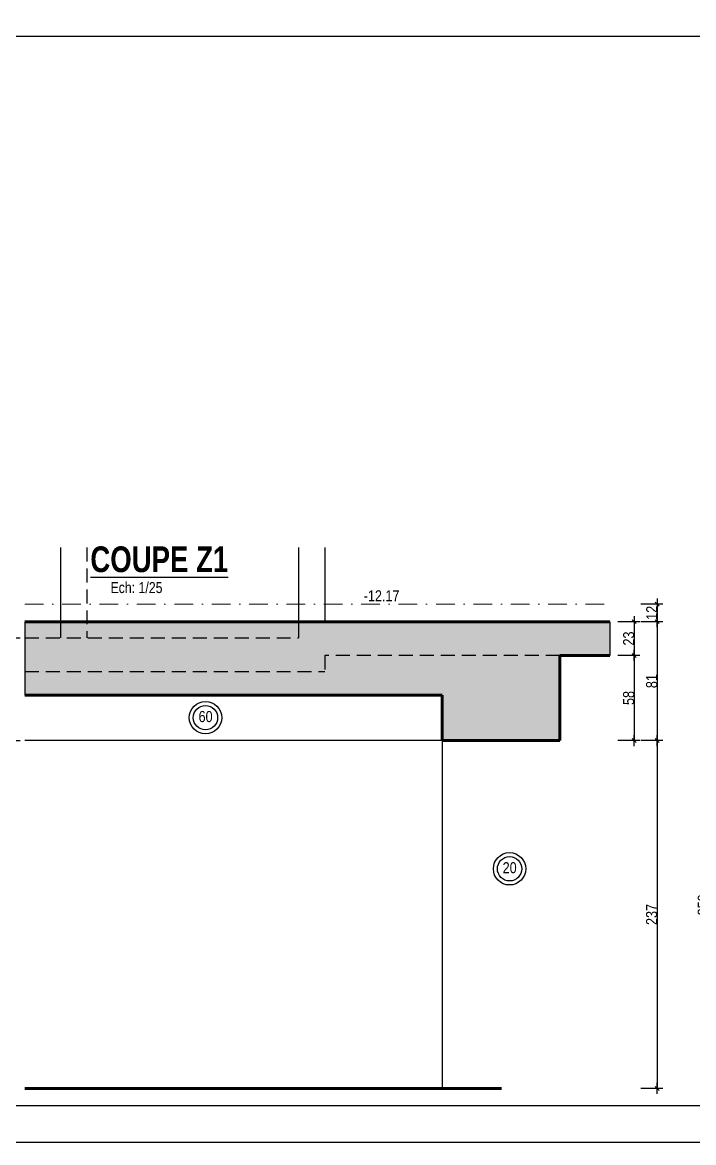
# Model space of a CAD drawing. Header units: millimetres. Extents: x 0 to 23921, y -3644 to 563.
# Drawn here: x 18513 to 19427, y -3644 to -2117 of the extents above; entities that cross this region are included whole.
import ezdxf
from ezdxf.enums import TextEntityAlignment as Align

# ---------------------------------------------------------------- set-up
doc = ezdxf.new("R2010")
doc.units = ezdxf.units.MM
doc.linetypes.add('CACHEX2', pattern=[19.05, 12.7, -6.35])
doc.linetypes.add('TIRETPTX2', pattern=[50.8, 25.4, -12.7, 0, -12.7])
for name, color, linetype in [('01-Cad  2', 1, 'Continuous'), ('01_cote_gen', 4, 'Continuous'), ('01_linteaux', 2, 'Continuous'), ('01_poch_BN', 9, 'Continuous'), ('01_resv', 32, 'Continuous'), ('01_texte', 230, 'Continuous'), ('AA_COTES', 2, 'Continuous')]:
    doc.layers.add(name, color=color, linetype=linetype)
doc.layers.add('01_murs_coup', color=5, linetype='Continuous', lineweight=60)
doc.layers.add('01_tram_axes', color=2, linetype='TIRETPTX2', lineweight=9)
doc.styles.add('ARIAL NA', font='ARIALN.TTF')
doc.styles.add('impact', font='impact.ttf')
doc.styles.add('MATTE_TXT', font='arial.ttf')
doc.styles.add('STYLE2', font='ARIALN.TTF')
doc.dimstyles.new('JB25', dxfattribs={"dimscale": 0.1, "dimtxt": 150, "dimasz": 15, "dimexe": 0.1, "dimexo": 0.1, "dimgap": 0.09, "dimtad": 1, "dimdec": 1, "dimlfac": 0.5, "dimdsep": 46, "dimtxsty": 'STYLE2', "dimblk1": 'BOND_G', "dimblk2": 'BOND_D', "dimsah": 1, "dimcen": 1.5, "dimdle": 0.01, "dimse1": 1, "dimse2": 1, "dimclrd": 4, "dimclre": 2, "dimclrt": 6, "dimazin": 2, "dimtfac": 2.333333, "dimtdec": 1, "dimtix": 1, "dimtmove": 2, "dimatfit": 3, "dimldrblk": 'BOND_G', "dimfxl": 1, "dimtolj": 1, "dimtzin": 0, "dimarcsym": 0})
doc.dimstyles.new('JB50', dxfattribs={"dimscale": 0.1, "dimtxt": 150, "dimasz": 15, "dimexe": 0.1, "dimexo": 0.1, "dimgap": 0.09, "dimtad": 1, "dimdec": 1, "dimdsep": 46, "dimtxsty": 'STYLE2', "dimblk1": 'BOND_G', "dimblk2": 'BOND_D', "dimsah": 1, "dimcen": 1.5, "dimdle": 0.01, "dimse1": 1, "dimse2": 1, "dimclrd": 4, "dimclre": 2, "dimclrt": 6, "dimazin": 2, "dimtfac": 2.333333, "dimtdec": 1, "dimtix": 1, "dimtmove": 2, "dimatfit": 3, "dimldrblk": 'BOND_G', "dimfxl": 1, "dimtolj": 1, "dimtzin": 0, "dimarcsym": 0})

# ---------------------------------------------------------------- blocks, each defined once
blk = doc.blocks.new('BOND_G')
at = {"layer": 'AA_COTES', "color": 0}
for p, q in [((0, -5), (0, 15)), ((5, 0), (-5, 0)), ((1.8, 1.8), (-1.8, -1.8))]:
    blk.add_line(p, q, dxfattribs=at)
blk = doc.blocks.new('BOND_D')
at = {"layer": 'AA_COTES', "color": 0}
for p, q in [((5, 0), (-5, 0)), ((-1.8, -1.8), (1.8, 1.8)), ((0, 5), (0, -15))]:
    blk.add_line(p, q, dxfattribs=at)
blk = doc.blocks.new('*D2170')
at = {"layer": '01_cote_gen', "color": 4, "lineweight": -2, "transparency": 16777216}
blk.add_line((20143.3, -2136.8), (16739.3, -2136.8), dxfattribs=at)
at = {"layer": 'Defpoints', "color": 0, "transparency": 16777216}
for p in [(16737.8, -2114.8), (16737.8, -2136.8), (20144.8, -2158.7)]:
    blk.add_point(p, dxfattribs=at)
at = {"layer": '01_cote_gen', "color": 4, "lineweight": -2, "transparency": 16777216, "xscale": 1.5, "yscale": 1.5, "zscale": 1.5, "rotation": 180}
blk.add_blockref('BOND_D', (16737.8, -2136.8), dxfattribs=at)
at = {"layer": '01_cote_gen', "color": 4, "lineweight": -2, "transparency": 16777216, "xscale": 1.5, "yscale": 1.5, "zscale": 1.5}
blk.add_blockref('BOND_G', (20144.8, -2136.8), dxfattribs=at)
at = {"layer": '01_cote_gen', "color": 6, "transparency": 16777216, "insert": (18441.3, -2129.1), "char_height": 15, "attachment_point": 5, "style": 'STYLE2'}
blk.add_mtext('\\A1;3407', dxfattribs=at)
blk = doc.blocks.new('*D2943')
at = {"layer": '01_cote_gen', "color": 4, "lineweight": -2, "transparency": 16777216}
blk.add_line((18428.1, -3568.5), (18428.1, -3097.5), dxfattribs=at)
at = {"layer": 'Defpoints', "color": 0, "transparency": 16777216}
for p in [(18428.1, -3096), (18518.5, -3096), (18518.5, -3570)]:
    blk.add_point(p, dxfattribs=at)
at = {"layer": '01_cote_gen', "color": 4, "lineweight": -2, "transparency": 16777216, "xscale": 1.5, "yscale": 1.5, "zscale": 1.5}
for name, p, rotation in [('BOND_D', (18428.1, -3096), 90), ('BOND_G', (18428.1, -3570), 270)]:
    blk.add_blockref(name, p, dxfattribs=dict(at, rotation=rotation))
at = {"layer": '01_cote_gen', "color": 6, "transparency": 16777216, "insert": (18420.5, -3333), "char_height": 15, "attachment_point": 5, "rotation": 90, "style": 'STYLE2'}
blk.add_mtext('\\A1;237', dxfattribs=at)
blk = doc.blocks.new('*D2944')
at = {"layer": '01_cote_gen', "color": 4, "lineweight": -2, "transparency": 16777216}
blk.add_line((18428.1, -2932.5), (18428.1, -2911.5), dxfattribs=at)
at = {"layer": 'Defpoints', "color": 0, "transparency": 16777216}
for p in [(18428.1, -2910), (18592.5, -2910), (18592.5, -2934)]:
    blk.add_point(p, dxfattribs=at)
at = {"layer": '01_cote_gen', "color": 4, "lineweight": -2, "transparency": 16777216, "xscale": 1.5, "yscale": 1.5, "zscale": 1.5}
for name, p, rotation in [('BOND_D', (18428.1, -2910), 90), ('BOND_G', (18428.1, -2934), 270)]:
    blk.add_blockref(name, p, dxfattribs=dict(at, rotation=rotation))
at = {"layer": '01_cote_gen', "color": 6, "transparency": 16777216, "insert": (18420.6, -2922), "char_height": 15, "attachment_point": 5, "rotation": 90, "style": 'STYLE2'}
blk.add_mtext('\\A1;12', dxfattribs=at)
blk = doc.blocks.new('*D3002')
at = {"layer": '01_cote_gen', "color": 4, "lineweight": -2, "transparency": 16777216}
blk.add_line((19377.9, -2935.5), (19377.9, -3094.5), dxfattribs=at)
at = {"layer": 'Defpoints', "color": 0, "transparency": 16777216}
for p in [(19313.4, -2934), (19245.2, -3096), (19377.9, -3096)]:
    blk.add_point(p, dxfattribs=at)
at = {"layer": '01_cote_gen', "color": 4, "lineweight": -2, "transparency": 16777216, "xscale": 1.5, "yscale": 1.5, "zscale": 1.5}
for name, p, rotation in [('BOND_G', (19377.9, -2934), 90), ('BOND_D', (19377.9, -3096), 270)]:
    blk.add_blockref(name, p, dxfattribs=dict(at, rotation=rotation))
at = {"layer": '01_cote_gen', "color": 6, "transparency": 16777216, "insert": (19370.3, -3015), "char_height": 15, "attachment_point": 5, "rotation": 90, "style": 'STYLE2'}
blk.add_mtext('\\A1;81', dxfattribs=at)
blk = doc.blocks.new('*D3003')
at = {"layer": '01_cote_gen', "color": 4, "lineweight": -2, "transparency": 16777216}
blk.add_line((19346.6, -2935.5), (19346.6, -2978.5), dxfattribs=at)
at = {"layer": 'Defpoints', "color": 0, "transparency": 16777216}
for p in [(19298.5, -2934), (19279.3, -2980), (19346.6, -2980)]:
    blk.add_point(p, dxfattribs=at)
at = {"layer": '01_cote_gen', "color": 4, "lineweight": -2, "transparency": 16777216, "xscale": 1.5, "yscale": 1.5, "zscale": 1.5}
for name, p, rotation in [('BOND_G', (19346.6, -2934), 90), ('BOND_D', (19346.6, -2980), 270)]:
    blk.add_blockref(name, p, dxfattribs=dict(at, rotation=rotation))
at = {"layer": '01_cote_gen', "color": 6, "transparency": 16777216, "insert": (19339, -2957), "char_height": 15, "attachment_point": 5, "rotation": 90, "style": 'STYLE2'}
blk.add_mtext('\\A1;23', dxfattribs=at)
blk = doc.blocks.new('*D3004')
at = {"layer": '01_cote_gen', "color": 4, "lineweight": -2, "transparency": 16777216}
blk.add_line((19346.6, -2981.5), (19346.6, -3094.5), dxfattribs=at)
at = {"layer": 'Defpoints', "color": 0, "transparency": 16777216}
for p in [(19279.3, -2980), (19245.2, -3096), (19346.6, -3096)]:
    blk.add_point(p, dxfattribs=at)
at = {"layer": '01_cote_gen', "color": 4, "lineweight": -2, "transparency": 16777216, "xscale": 1.5, "yscale": 1.5, "zscale": 1.5}
for name, p, rotation in [('BOND_G', (19346.6, -2980), 90), ('BOND_D', (19346.6, -3096), 270)]:
    blk.add_blockref(name, p, dxfattribs=dict(at, rotation=rotation))
at = {"layer": '01_cote_gen', "color": 6, "transparency": 16777216, "insert": (19339, -3038), "char_height": 15, "attachment_point": 5, "rotation": 90, "style": 'STYLE2'}
blk.add_mtext('\\A1;58', dxfattribs=at)
blk = doc.blocks.new('*D3005')
at = {"layer": '01_cote_gen', "color": 4, "lineweight": -2, "transparency": 16777216}
blk.add_line((19377.9, -2911.5), (19377.9, -2932.5), dxfattribs=at)
at = {"layer": 'Defpoints', "color": 0, "transparency": 16777216}
for p in [(19275.6, -2910), (19275.6, -2934), (19377.9, -2934)]:
    blk.add_point(p, dxfattribs=at)
at = {"layer": '01_cote_gen', "color": 4, "lineweight": -2, "transparency": 16777216, "xscale": 1.5, "yscale": 1.5, "zscale": 1.5}
for name, p, rotation in [('BOND_G', (19377.9, -2910), 90), ('BOND_D', (19377.9, -2934), 270)]:
    blk.add_blockref(name, p, dxfattribs=dict(at, rotation=rotation))
at = {"layer": '01_cote_gen', "color": 6, "transparency": 16777216, "insert": (19370.4, -2922), "char_height": 15, "attachment_point": 5, "rotation": 90, "style": 'STYLE2'}
blk.add_mtext('\\A1;12', dxfattribs=at)
blk = doc.blocks.new('*D2945')
at = {"layer": '01_cote_gen', "color": 4, "lineweight": -2, "transparency": 16777216}
blk.add_line((18487.7, -3094.5), (18487.7, -2957.5), dxfattribs=at)
at = {"layer": 'Defpoints', "color": 0, "transparency": 16777216}
for p in [(18487.7, -2956), (18555.7, -2956), (18555.7, -3096)]:
    blk.add_point(p, dxfattribs=at)
at = {"layer": '01_cote_gen', "color": 4, "lineweight": -2, "transparency": 16777216, "xscale": 1.5, "yscale": 1.5, "zscale": 1.5}
for name, p, rotation in [('BOND_D', (18487.7, -2956), 90), ('BOND_G', (18487.7, -3096), 270)]:
    blk.add_blockref(name, p, dxfattribs=dict(at, rotation=rotation))
at = {"layer": '01_cote_gen', "color": 6, "transparency": 16777216, "insert": (18480, -3020.4), "char_height": 15, "attachment_point": 5, "rotation": 90, "style": 'STYLE2'}
blk.add_mtext('\\A1;70', dxfattribs=at)
blk = doc.blocks.new('*D3006')
at = {"layer": '01_cote_gen', "color": 4, "lineweight": -2, "transparency": 16777216}
blk.add_line((19377.9, -3097.5), (19377.9, -3568.5), dxfattribs=at)
at = {"layer": 'Defpoints', "color": 0, "transparency": 16777216}
for p in [(19245.2, -3096), (19136.7, -3570), (19377.9, -3570)]:
    blk.add_point(p, dxfattribs=at)
at = {"layer": '01_cote_gen', "color": 4, "lineweight": -2, "transparency": 16777216, "xscale": 1.5, "yscale": 1.5, "zscale": 1.5}
for name, p, rotation in [('BOND_G', (19377.9, -3096), 90), ('BOND_D', (19377.9, -3570), 270)]:
    blk.add_blockref(name, p, dxfattribs=dict(at, rotation=rotation))
at = {"layer": '01_cote_gen', "color": 6, "transparency": 16777216, "insert": (19370.3, -3333), "char_height": 15, "attachment_point": 5, "rotation": 90, "style": 'STYLE2'}
blk.add_mtext('\\A1;237', dxfattribs=at)
blk = doc.blocks.new('*D2947')
at = {"layer": '01_resv', "color": 4, "lineweight": -2, "transparency": 16777216}
blk.add_line((19448.3, -3568.5), (19448.3, -3071.5), dxfattribs=at)
at = {"layer": 'Defpoints', "color": 0, "transparency": 16777216}
for p in [(19287.8, -3070), (19448.3, -3070), (19494.6, -3570)]:
    blk.add_point(p, dxfattribs=at)
at = {"layer": '01_resv', "color": 4, "lineweight": -2, "transparency": 16777216, "xscale": 1.5, "yscale": 1.5, "zscale": 1.5}
for name, p, rotation in [('BOND_D', (19448.3, -3070), 90), ('BOND_G', (19448.3, -3570), 270)]:
    blk.add_blockref(name, p, dxfattribs=dict(at, rotation=rotation))
at = {"layer": '01_resv', "color": 6, "transparency": 16777216, "insert": (19440.6, -3320), "char_height": 15, "attachment_point": 5, "rotation": 90, "style": 'STYLE2'}
blk.add_mtext('\\A1;250', dxfattribs=at)

msp = doc.modelspace()

# ---------------------------------------------------------------- hatches: boundary and pattern name
at = {"layer": '01_poch_BN'}
h = msp.add_hatch(color=256, dxfattribs=at)
h.dxf.hatch_style = 1
h.paths.add_polyline_path([(19245.22, -2980.04), (19313.42, -2980.04), (19313.42, -2934.04), (18516.76, -2934.04), (18516.76, -3034.04), (19085.22, -3034.04), (19085.22, -3096.04), (19245.22, -3096.04)])

# ---------------------------------------------------------------- linework, layer by layer
at = {"layer": '01-Cad  2'}
for p, q in [((21860.7, -3593.85), (13870.7, -3593.85)), ((21910.7, -3643.85), (13870.7, -3643.85))]:
    msp.add_line(p, q, dxfattribs=at)
at = {"layer": '01_linteaux'}
for p, q in [((18565.22, -2832.84), (18565.22, -2956.04)), ((18889.22, -2832.84), (18889.22, -2956.04)), ((18925.22, -2832.84), (18925.22, -2934.04)), ((19085.22, -3096.04), (18516.76, -3096.04)), ((19085.22, -3096.04), (19085.22, -3570.04))]:
    msp.add_line(p, q, dxfattribs=at)
at = {"layer": '01_linteaux', "linetype": 'CACHEX2', "ltscale": 1.5}
for p, q in [((18601.22, -2832.84), (18601.22, -2956.04)), ((18516.76, -2956.04), (18889.22, -2956.04)), ((18925.22, -2980.04), (18925.22, -3002.04)), ((19245.22, -2980.04), (18925.22, -2980.04)), ((18516.76, -3002.04), (18925.22, -3002.04))]:
    msp.add_line(p, q, dxfattribs=at)
at = {"layer": '01_murs_coup'}
for p, q in [((19313.42, -2934.04), (18516.76, -2934.04)), ((19245.22, -2980.04), (19313.42, -2980.04)), ((19245.22, -2980.04), (19245.22, -3096.04)), ((19085.22, -3034.04), (18516.76, -3034.04)), ((19085.22, -3034.04), (19085.22, -3096.04)), ((19245.22, -3096.04), (19085.22, -3096.04)), ((18516.6, -3570.04), (19165.84, -3570.04))]:
    msp.add_line(p, q, dxfattribs=at)
at = {"layer": '01_poch_BN'}
for p, q in [((18516.76, -2934.04), (18516.76, -3034.04)), ((19313.42, -2934.04), (19313.42, -2980.04))]:
    msp.add_line(p, q, dxfattribs=at)
at = {"layer": '01_texte'}
for centre, radius in [((18762.74, -3064.83), 22.07), ((18762.74, -3064.83), 16.58), ((19176.78, -3270.76), 22.07), ((19176.78, -3270.76), 16.58)]:
    msp.add_circle(centre, radius, dxfattribs=at)
at = {"layer": '01_tram_axes'}
msp.add_line((18516.76, -2910.04), (19313.42, -2910.04), dxfattribs=at)

# ---------------------------------------------------------------- texts
at = {"layer": '01_texte', "style": 'impact'}
msp.add_text('%%UCOUPE Z1', height=35, dxfattribs=at).set_placement((18699.84, -2876.98), align=Align.BOTTOM_CENTER)
at = {"layer": '01_texte', "style": 'MATTE_TXT', "width": 0.8}
msp.add_text('Ech: 1/25', height=15, dxfattribs=at).set_placement((18668.8, -2899.54), align=Align.BOTTOM_CENTER)
at = {"layer": '01_texte', "style": 'ARIAL NA'}
for s, p in [('-12.17', (18978.18, -2906.28)), ('60', (18753.32, -3070.81)), ('20', (19167.37, -3276.74))]:
    msp.add_text(s, height=15, dxfattribs=at).set_placement(p)

# ---------------------------------------------------------------- dimensions: what is measured, and where the dimension line sits
at = {"layer": '01_cote_gen'}
dim = msp.add_linear_dim(base=(16737.76, -2136.78), p1=(20144.76, -2158.73), p2=(16737.76, -2114.77), dimstyle='JB50', dxfattribs=at)
dim.commit()
dim.dimension.update_dxf_attribs({"geometry": '*D2170', "text_midpoint": (18441.26, -2129.11)})
for base, p1, p2, picture, middle in [((18428.15, -2910.04), (18592.48, -2934.04), (18592.48, -2910.04), '*D2944', (18420.61, -2922.04)), ((19377.93, -2934.04), (19275.63, -2910.04), (19275.63, -2934.04), '*D3005', (19370.39, -2922.04)), ((19377.93, -3096.04), (19313.42, -2934.04), (19245.22, -3096.04), '*D3002', (19370.27, -3015.04)), ((19346.64, -2980.04), (19298.5, -2934.04), (19279.32, -2980.04), '*D3003', (19338.97, -2957.04)), ((19346.64, -3096.04), (19279.32, -2980.04), (19245.22, -3096.04), '*D3004', (19338.97, -3038.04)), ((18428.15, -3096.04), (18518.53, -3570.04), (18518.53, -3096.04), '*D2943', (18420.48, -3333.04)), ((19377.93, -3570.04), (19245.22, -3096.04), (19136.74, -3570.04), '*D3006', (19370.27, -3333.04))]:
    dim = msp.add_linear_dim(base=base, p1=p1, p2=p2, angle=90, dimstyle='JB25', dxfattribs=at)
    dim.commit()
    dim.dimension.update_dxf_attribs({"geometry": picture, "text_midpoint": middle})
dim = msp.add_linear_dim(base=(18487.66, -2956.04), p1=(18555.68, -3096.04), p2=(18555.68, -2956.04), angle=90, dimstyle='JB25', dxfattribs=at)
dim.commit()
dim.dimension.update_dxf_attribs({"geometry": '*D2945', "text_midpoint": (18479.99, -3020.39), "dimtype": 160})
at = {"layer": '01_resv'}
dim = msp.add_linear_dim(base=(19448.25, -3070.04), p1=(19494.58, -3570.04), p2=(19287.77, -3070.04), angle=90, dimstyle='JB25', dxfattribs=at)
dim.commit()
dim.dimension.update_dxf_attribs({"geometry": '*D2947', "text_midpoint": (19440.58, -3320.04)})

doc.saveas('drawing.dxf')
